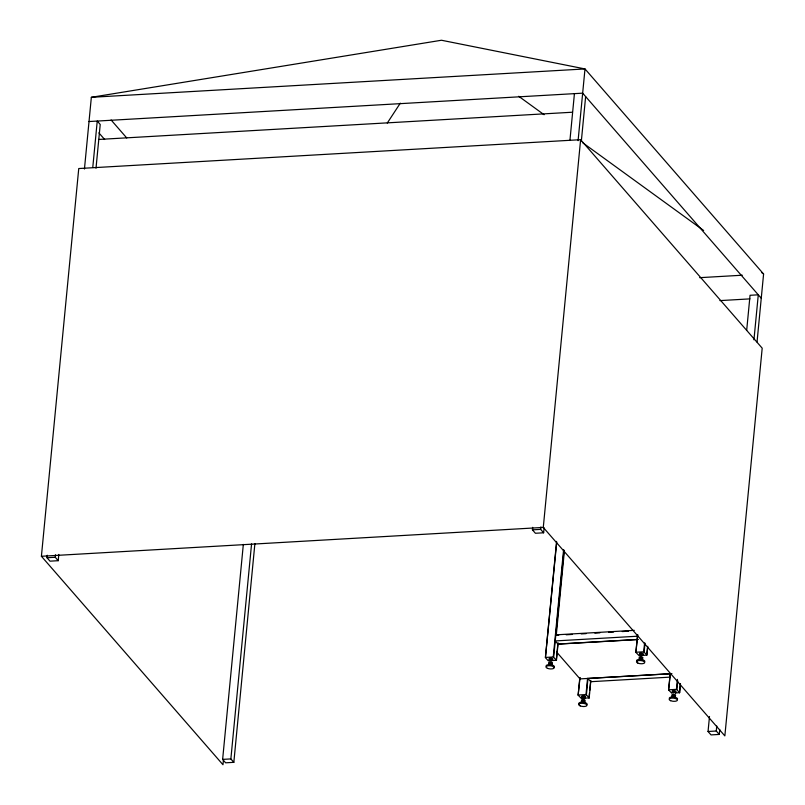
<?xml version="1.0" encoding="UTF-8"?>
<svg xmlns="http://www.w3.org/2000/svg" width="805" height="805" viewBox="0 0 805 805"><rect width="100%" height="100%" fill="white"/><g stroke="black" fill="none" stroke-linecap="round" stroke-linejoin="round"><path stroke-width="1.21" d="M223.468 759.749L222.985 764.75L41.407 556.275L78.749 168.537L580.616 139.688L762.194 348.173L724.852 735.911L543.284 527.426L580.616 139.688M58.815 554.434L58.212 560.693L49.991 561.165L47.012 557.744L47.254 555.239M84.445 169.03L91.347 97.304L441.472 40.25L584.994 68.938L763.593 274.002L757.042 341.974M58.212 560.693L55.243 557.271L55.485 554.766M92.786 167.309L97.244 121.062L100.222 124.483L96.006 168.225M254.893 543.606L233.832 762.335L225.611 762.808L222.633 759.387L243.331 544.411M233.832 762.335L230.864 758.914L251.563 543.938M544.12 527.788L543.637 532.789L535.406 533.262L532.427 529.851L532.669 527.345M569.98 139.889L574.428 93.642M543.637 532.789L540.658 529.378L540.9 526.873M578.091 140.664L584.994 68.938L91.347 97.304M581.301 141.579L585.638 96.59M558.137 642.793L556.456 660.281L548.185 660.754L545.418 657.574L556.597 541.383M545.418 657.574L556.678 542.49M556.456 660.281L553.266 656.991L563.611 549.543M553.679 657.101L563.913 550.902M564.436 550.409L556.255 635.346L558.75 635.205M556.255 660.422L557.825 644.181M590.87 680.366L589.18 697.855L581.331 698.438L578.141 695.148L579.821 677.659M578.141 695.148L580.023 677.518M589.18 697.855L586 694.564L587.559 678.323M586.412 694.675L587.972 678.434L670.163 673.795M588.988 697.995L589.471 693.004M589.713 690.499L590.548 681.755M639.069 655.662L635.88 652.372L637.56 634.883M635.88 652.372L637.761 634.743M642.35 655.471L646.918 655.079L643.728 651.788L644.574 643.044M644.151 651.899L644.986 643.155M646.848 653.972L647.451 647.723M646.918 655.079L647.763 646.335M671.793 693.246L668.603 689.945L670.173 673.705M668.603 689.945L670.364 673.564M673.242 692.924A1.862 0.714 5.5 0 1 672.507 691.797A1.862 0.714 5.5 0 1 675.345 691.938A1.862 0.714 5.5 0 1 675.093 693.014L679.651 692.652L676.462 689.362L677.428 679.37M676.874 689.472L677.719 680.728M679.45 692.803L680.295 684.059M679.651 692.652L680.487 683.908M719.74 729.441L719.257 734.432L711.026 734.905L708.048 731.493L709.497 716.49M746.688 330.281L750.049 295.284L758.28 294.811L753.943 339.811M719.257 734.432L716.279 731.021L716.762 726.019M551.636 662.928L551.023 662.424M582.015 702.332L583.283 701.99L584.078 702.644M672.668 695.087L674.781 695.077M387.265 123.074L400.306 103.161M640.045 657.303L641.736 657.303M584.128 700.682L583.997 700.078M674.862 692.672C675.878 691.535 671.491 691.847 673.564 692.682M674.389 697.522L673.755 696.788L672.537 697.241M551.063 664.417C551.526 662.787 547.511 664.296 551.445 664.86A4.146 1.58 5.5 0 1 553.387 667.526M550.992 665.202L551.445 664.86A4.146 1.58 5.5 0 0 546.122 666.037M641.927 655.159C643.537 654.505 639.623 653.771 640.408 654.928M674.258 696.788C675.999 695.822 670.998 695.741 673.171 696.738M641.917 659.657L639.814 659.667M641.273 659.245C643.708 658.55 638.274 657.927 640.448 659.164M583.937 697.965C586.392 697.241 580.868 696.677 583.102 697.875M582.669 699.948L583.484 699.937M583.544 702.02C585.879 701.507 581.049 700.521 582.468 701.859M89.013 121.535L582.659 93.169L761.258 298.232M98.773 139.446L572.214 112.237M699.696 277.675L742.291 275.219M719.912 300.607L749.978 298.876M41.407 556.275L543.284 527.426M47.012 557.744L55.243 557.271M532.427 529.851L540.658 529.378M555.822 634.853L634.29 630.345M566.217 634.773L572.446 634.421M581.17 633.917L586.151 633.626M594.865 633.133L599.846 632.841M608.56 632.338L613.541 632.056M622.265 631.553L628.494 631.201M637.439 636.222L555.239 640.941L558.006 644.121L637.711 639.542M557.503 644.07L638.244 639.432M545.609 657.423L553.266 656.991M636.071 652.231L643.728 651.788M671.923 673.614L580.013 678.897L556.527 651.939M670.444 677.116L590.739 681.704L587.962 678.514M578.332 695.007L586 694.564M668.804 689.805L676.462 689.362M583.665 696.506L585.406 696.406M222.633 759.387L230.864 758.914M708.048 731.493L716.279 731.021M550.932 660.382C553.84 660.181 548.809 658.701 550.137 660.221M550.278 664.387L549.352 664.87M518.702 96.288L544.1 114.723M582.719 142.747L703.64 230.492M761.56 272.523L763.593 274.002M673.493 690.579L674.127 691.304M111.1 119.985L126.737 137.937M98.894 132.875L104.65 139.496M550.298 658.198L550.932 658.923M549.372 663.209A1.862 0.714 5.5 0 1 549.141 662.183A1.862 0.714 5.5 0 1 551.757 662.314A1.862 0.714 5.5 0 1 551.989 663.34M549.241 664.467A1.862 0.714 5.5 0 1 549.252 663.37A1.862 0.714 5.5 0 1 552.059 663.793A1.862 0.714 5.5 0 1 551.073 664.749M550.046 660.543A1.862 0.714 5.5 0 1 549.523 659.345A1.862 0.714 5.5 0 1 552.522 659.798A1.862 0.714 5.5 0 1 550.992 660.684M549.413 659.215A1.862 0.714 5.5 0 1 550.771 658.198A1.862 0.714 5.5 0 1 552.612 659.365M637.308 661.67A4.146 1.58 5.5 0 1 640.347 659.426A4.146 1.58 5.5 0 1 644.433 662.022M640.579 659.496A1.862 0.714 5.5 0 1 639.391 658.289A1.862 0.714 5.5 0 1 642.521 658.601A1.862 0.714 5.5 0 1 641.072 659.547M639.502 657.846A1.862 0.714 5.5 0 1 639.965 656.89A1.862 0.714 5.5 0 1 642.551 657.283A1.862 0.714 5.5 0 1 642.088 658.238M640.508 655.351A1.862 0.714 5.5 0 1 639.874 654.183A1.862 0.714 5.5 0 1 642.823 654.475A1.862 0.714 5.5 0 1 641.927 655.491M639.874 654.012A1.862 0.714 5.5 0 1 640.206 653.076A1.862 0.714 5.5 0 1 642.712 653.328A1.862 0.714 5.5 0 1 642.823 654.304M672.557 695.59A1.862 0.714 5.5 0 1 672.447 694.524A1.862 0.714 5.5 0 1 675.184 694.796A1.862 0.714 5.5 0 1 674.821 695.812M672.437 696.848A1.862 0.714 5.5 0 1 672.447 695.751A1.862 0.714 5.5 0 1 675.244 696.174A1.862 0.714 5.5 0 1 674.268 697.12M672.608 691.586A1.862 0.714 5.5 0 1 673.061 690.63A1.862 0.714 5.5 0 1 675.647 691.022A1.862 0.714 5.5 0 1 675.194 691.978M669.317 698.418A4.146 1.58 5.5 0 1 673.614 697.039A4.146 1.58 5.5 0 1 677.488 699.233M579.077 704.043A4.146 1.58 5.5 0 1 583.142 702.242A4.146 1.58 5.5 0 1 586.694 704.798M582.377 702.181A1.862 0.714 5.5 0 1 581.653 701.064A1.862 0.714 5.5 0 1 584.49 701.195A1.862 0.714 5.5 0 1 584.229 702.272M582.468 696.949A1.862 0.714 5.5 0 1 582.347 695.882A1.862 0.714 5.5 0 1 585.084 696.164A1.862 0.714 5.5 0 1 584.722 697.18M583.233 698.217A1.862 0.714 5.5 0 1 581.955 697.05A1.862 0.714 5.5 0 1 584.983 697.19A1.862 0.714 5.5 0 1 584.199 698.267M581.542 700.441A1.862 0.714 5.5 0 1 583.615 699.656A1.862 0.714 5.5 0 1 584.712 700.913M547.47 668.331A4.146 1.58 5.5 0 0 554.182 667.939A4.146 1.58 5.5 0 0 548.718 665.715A4.146 1.58 5.5 0 0 547.47 668.331M637.932 663.129A4.146 1.58 5.5 0 0 644.654 662.746A4.146 1.58 5.5 0 0 639.19 660.523A4.146 1.58 5.5 0 0 637.932 663.129M670.656 700.702A4.146 1.58 5.5 0 0 677.377 700.32A4.146 1.58 5.5 0 0 671.913 698.096A4.146 1.58 5.5 0 0 670.656 700.702M580.194 705.905A4.146 1.58 5.5 0 0 586.915 705.522A4.146 1.58 5.5 0 0 581.452 703.298A4.146 1.58 5.5 0 0 580.194 705.905"/></g></svg>
